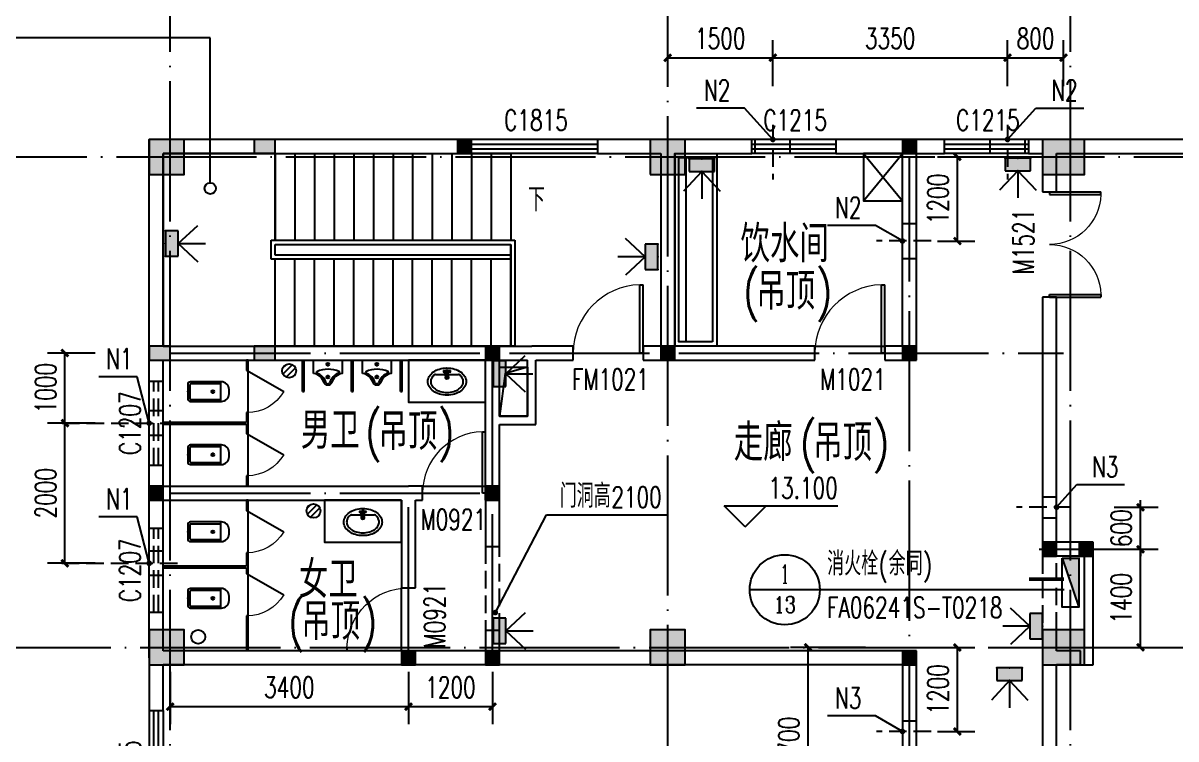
# Model space of a CAD drawing. Extents: x -93062 to 326984, y -142534 to 91021.
# Drawn here: x 145689 to 162143, y 73065 to 83283 of the extents above; entities that cross this region are included whole.
import ezdxf
from ezdxf.enums import TextEntityAlignment as Align

# ---------------------------------------------------------------- set-up
doc = ezdxf.new("R2010")
doc.units = 0
doc.header["$LTSCALE"] = 1000
doc.header["$MEASUREMENT"] = 0
doc.linetypes.add('DASH', pattern=[0.35, 0.25, -0.1])
doc.linetypes.add('DOTE', pattern=[2.42, 2, -0.2, 0.02, -0.2])
doc.layers.get('0').update_dxf_attribs({"color": 8})
doc.layers.get('Defpoints').update_dxf_attribs({"color": 8})
for name, color, linetype in [('-人员定位', 6, 'Continuous'), ('CENTRE LINE', 8, 'DOTE'), ('COLUMN', 8, 'Continuous'), ('DIM_ELEV', 8, 'Continuous'), ('DIM_IDEN', 8, 'Continuous'), ('DIM_LEAD', 8, 'Continuous'), ('DIM_SYMB', 8, 'Continuous'), ('DOTE', 8, 'DOTE'), ('EQUIPMENT', 8, 'Continuous'), ('GROUND', 8, 'Continuous'), ('HOLE', 8, 'Continuous'), ('LATRINE', 8, 'Continuous'), ('LVTRY', 8, 'Continuous'), ('PUB_DIM', 8, 'Continuous'), ('PUB_HATCH', 8, 'Continuous'), ('PUB_TEXT', 8, 'Continuous'), ('STAIR', 8, 'Continuous'), ('TEXT', 8, 'Continuous'), ('WALL', 8, 'Continuous'), ('WINDOW', 8, 'Continuous'), ('WINDOW_TEXT', 8, 'Continuous')]:
    doc.layers.add(name, color=color, linetype=linetype)
doc.styles.add('_TCH_DIM', font='SIMPLEX', dxfattribs={"bigfont": 'GBCBIG'})
doc.styles.add('_TCH_DIM_T3', font='SIMPLEX', dxfattribs={"width": 0.705882, "bigfont": 'GBCBIG'})
doc.styles.add('_TCH_LABEL', font='COMPLEX', dxfattribs={"bigfont": 'GBCBIG'})
doc.styles.add('_TCH_WINDOW', font='SIMPLEX', dxfattribs={"bigfont": 'GBCBIG'})
doc.styles.add('HZTXT', font='geditxt.shx', dxfattribs={"width": 0.8, "bigfont": 'hztxt1.shx'})
doc.dimstyles.new('_TCH_ARCH&&100', dxfattribs={"dimtxt": 297.5, "dimasz": 100, "dimexe": 250, "dimexo": 300, "dimgap": 126.25, "dimtad": 1, "dimdec": 0, "dimzin": 0, "dimdsep": 46, "dimtxsty": '_TCH_DIM_T3', "dimblk": 'ARCHTICK', "dimcen": 0.09, "dimazin": 2, "dimtfac": 1, "dimtdec": 0, "dimtix": 1, "dimtmove": 2, "dimatfit": 3, "dimfxl": 1, "dimtolj": 1, "dimtzin": 0, "dimarcsym": 0})

# ---------------------------------------------------------------- blocks, each defined once
blk = doc.blocks.new('_FZH')
blk.add_lwpolyline([(-0.5, -0.5), (0.5, -0.5), (0.5, 0.5), (-0.5, 0.5)], close=True)
at = {"layer": 'PUB_HATCH'}
blk.add_solid([(-0.5, -0.5), (0.5, -0.5), (-0.5, 0.5), (0.5, 0.5)], dxfattribs=at)
blk = doc.blocks.new('A$C45262176')
at = {"layer": 'COLUMN', "xscale": 300.000000000502, "yscale": 200.0000000000146, "zscale": 200.0000000000146, "rotation": 359.9999999999972}
for p in [(1350, 150), (-150, -2800), (1350, -2800)]:
    blk.add_blockref('_FZH', p, dxfattribs=at)
blk = doc.blocks.new('saf')
at = {"layer": 'COLUMN'}
for p, xscale, yscale, zscale, rotation in [((-50, 0), 500.0000000003274, 500.0000000003274, 500.0000000003274, 4.335569297368536e-11), ((7100, 0), 500.0000000003274, 500.0000000003274, 500.0000000003274, 4.335569297368536e-11), ((12750, 0), 600.0000000000728, 500, 500, 2.570770256453869e-11), ((-50, -7000), 500.0000000003274, 500.0000000003274, 500.0000000003274, 4.335569297368536e-11), ((7100, -7000), 500.0000000003274, 500.0000000003274, 500.0000000003274, 4.335569297368536e-11), ((12750, -7000), 600.0000000000728, 500, 500, 2.570770256453869e-11)]:
    blk.add_blockref('_FZH', p, dxfattribs=dict(at, xscale=xscale, yscale=yscale, zscale=zscale, rotation=rotation))
blk = doc.blocks.new('A$C2CBA13EF')
at = {"layer": 'GROUND'}
blk.add_circle((400, 27650), 100, dxfattribs=at)
blk = doc.blocks.new('trwt')
at = {"layer": 'EQUIPMENT'}
h = blk.add_hatch(color=256, dxfattribs=at)
h.dxf.hatch_style = 1
h.paths.add_polyline_path([(240, 0), (240, 700), (0, 700)])
blk.add_line((0, 700), (240, 0), dxfattribs=at)
blk.add_lwpolyline([(0, 700), (240, 700), (240, 0), (0, 0)], close=True, dxfattribs=at)
blk = doc.blocks.new('_ArchTick')
at = {"color": 0, "linetype": 'ByBlock', "const_width": 0.4}
blk.add_lwpolyline([(-0.5, -0.5), (0.5, 0.5)], dxfattribs=at)
blk = doc.blocks.new('*D363')
at = {"layer": 'Defpoints', "color": 0, "transparency": 16777216}
for p in [(158439, 81372), (159023, 81372), (158439, 80172)]:
    blk.add_point(p, dxfattribs=at)
at = {"layer": 'HOLE', "color": 0, "lineweight": -2, "transparency": 16777216}
for p, q in [((158739, 81372), (159273, 81372)), ((159023, 80172), (159023, 81372)), ((158739, 80172), (159273, 80172))]:
    blk.add_line(p, q, dxfattribs=at)
at = {"layer": 'HOLE', "color": 0, "lineweight": -2, "transparency": 16777216, "xscale": 100, "yscale": 100, "zscale": 100}
for p, rotation in [((159023, 81372), 90), ((159023, 80172), 270)]:
    blk.add_blockref('_ArchTick', p, dxfattribs=dict(at, rotation=rotation))
at = {"layer": 'HOLE', "color": 0, "transparency": 16777216, "insert": (158748, 80772), "char_height": 297.5, "attachment_point": 5, "rotation": 90, "style": '_TCH_DIM_T3'}
blk.add_mtext('\\A1;1200', dxfattribs=at)
blk = doc.blocks.new('*D364')
at = {"layer": 'Defpoints', "color": 0, "transparency": 16777216}
for p in [(158439, 74372), (159023, 74372), (158439, 73172)]:
    blk.add_point(p, dxfattribs=at)
at = {"layer": 'HOLE', "color": 0, "lineweight": -2, "transparency": 16777216}
for p, q in [((158739, 74372), (159273, 74372)), ((159023, 73172), (159023, 74372)), ((158739, 73172), (159273, 73172))]:
    blk.add_line(p, q, dxfattribs=at)
at = {"layer": 'HOLE', "color": 0, "lineweight": -2, "transparency": 16777216, "xscale": 100, "yscale": 100, "zscale": 100}
for p, rotation in [((159023, 74372), 90), ((159023, 73172), 270)]:
    blk.add_blockref('_ArchTick', p, dxfattribs=dict(at, rotation=rotation))
at = {"layer": 'HOLE', "color": 0, "transparency": 16777216, "insert": (158748, 73772), "char_height": 297.5, "attachment_point": 5, "rotation": 90, "style": '_TCH_DIM_T3'}
blk.add_mtext('\\A1;1200', dxfattribs=at)
blk = doc.blocks.new('*D365')
at = {"layer": 'Defpoints', "color": 0, "transparency": 16777216}
for p in [(160539, 82788), (159739, 82082), (160539, 82082)]:
    blk.add_point(p, dxfattribs=at)
at = {"layer": 'HOLE', "color": 0, "lineweight": -2, "transparency": 16777216}
for p, q in [((159739, 82382), (159739, 83038)), ((160539, 82382), (160539, 83038)), ((159739, 82788), (160539, 82788))]:
    blk.add_line(p, q, dxfattribs=at)
at = {"layer": 'HOLE', "color": 0, "lineweight": -2, "transparency": 16777216, "xscale": 100, "yscale": 100, "zscale": 100, "rotation": 180}
blk.add_blockref('_ArchTick', (159739, 82788), dxfattribs=at)
at = {"layer": 'HOLE', "color": 0, "lineweight": -2, "transparency": 16777216, "xscale": 100, "yscale": 100, "zscale": 100}
blk.add_blockref('_ArchTick', (160539, 82788), dxfattribs=at)
at = {"layer": 'HOLE', "color": 0, "transparency": 16777216, "insert": (160139, 83063), "char_height": 297.5, "attachment_point": 5, "style": '_TCH_DIM_T3'}
blk.add_mtext('\\A1;800', dxfattribs=at)
blk = doc.blocks.new('*D366')
at = {"layer": 'Defpoints', "color": 0, "transparency": 16777216}
for p in [(159739, 82788), (156389, 82082), (159739, 82082)]:
    blk.add_point(p, dxfattribs=at)
at = {"layer": 'HOLE', "color": 0, "lineweight": -2, "transparency": 16777216}
for p, q in [((156389, 82382), (156389, 83038)), ((159739, 82382), (159739, 83038)), ((156389, 82788), (159739, 82788))]:
    blk.add_line(p, q, dxfattribs=at)
at = {"layer": 'HOLE', "color": 0, "lineweight": -2, "transparency": 16777216, "xscale": 100, "yscale": 100, "zscale": 100, "rotation": 180}
blk.add_blockref('_ArchTick', (156389, 82788), dxfattribs=at)
at = {"layer": 'HOLE', "color": 0, "lineweight": -2, "transparency": 16777216, "xscale": 100, "yscale": 100, "zscale": 100}
blk.add_blockref('_ArchTick', (159739, 82788), dxfattribs=at)
at = {"layer": 'HOLE', "color": 0, "transparency": 16777216, "insert": (158064, 83063), "char_height": 297.5, "attachment_point": 5, "style": '_TCH_DIM_T3'}
blk.add_mtext('\\A1;3350', dxfattribs=at)
blk = doc.blocks.new('*D367')
at = {"layer": 'Defpoints', "color": 0, "transparency": 16777216}
for p in [(156389, 82788), (154889, 82082), (156389, 82082)]:
    blk.add_point(p, dxfattribs=at)
at = {"layer": 'HOLE', "color": 0, "lineweight": -2, "transparency": 16777216}
for p, q in [((154889, 82382), (154889, 83038)), ((156389, 82382), (156389, 83038)), ((154889, 82788), (156389, 82788))]:
    blk.add_line(p, q, dxfattribs=at)
at = {"layer": 'HOLE', "color": 0, "lineweight": -2, "transparency": 16777216, "xscale": 100, "yscale": 100, "zscale": 100, "rotation": 180}
blk.add_blockref('_ArchTick', (154889, 82788), dxfattribs=at)
at = {"layer": 'HOLE', "color": 0, "lineweight": -2, "transparency": 16777216, "xscale": 100, "yscale": 100, "zscale": 100}
blk.add_blockref('_ArchTick', (156389, 82788), dxfattribs=at)
at = {"layer": 'HOLE', "color": 0, "transparency": 16777216, "insert": (155639, 83063), "char_height": 297.5, "attachment_point": 5, "style": '_TCH_DIM_T3'}
blk.add_mtext('\\A1;1500', dxfattribs=at)
blk = doc.blocks.new('*D368')
at = {"layer": 'Defpoints', "color": 0, "transparency": 16777216}
for p in [(146286, 78572), (147019, 78572), (147019, 77572)]:
    blk.add_point(p, dxfattribs=at)
at = {"layer": 'HOLE', "color": 0, "lineweight": -2, "transparency": 16777216}
for p, q in [((146719, 78572), (146036, 78572)), ((146286, 77572), (146286, 78572)), ((146719, 77572), (146036, 77572))]:
    blk.add_line(p, q, dxfattribs=at)
at = {"layer": 'HOLE', "color": 0, "lineweight": -2, "transparency": 16777216, "xscale": 100, "yscale": 100, "zscale": 100}
for p, rotation in [((146286, 78572), 90), ((146286, 77572), 270)]:
    blk.add_blockref('_ArchTick', p, dxfattribs=dict(at, rotation=rotation))
at = {"layer": 'HOLE', "color": 0, "transparency": 16777216, "insert": (146011, 78072), "char_height": 297.5, "attachment_point": 5, "rotation": 90, "style": '_TCH_DIM_T3'}
blk.add_mtext('\\A1;1000', dxfattribs=at)
blk = doc.blocks.new('*D369')
at = {"layer": 'Defpoints', "color": 0, "transparency": 16777216}
for p in [(146286, 77572), (147019, 77572), (147019, 75572)]:
    blk.add_point(p, dxfattribs=at)
at = {"layer": 'HOLE', "color": 0, "lineweight": -2, "transparency": 16777216}
for p, q in [((146719, 77572), (146036, 77572)), ((146286, 75572), (146286, 77572)), ((146719, 75572), (146036, 75572))]:
    blk.add_line(p, q, dxfattribs=at)
at = {"layer": 'HOLE', "color": 0, "lineweight": -2, "transparency": 16777216, "xscale": 100, "yscale": 100, "zscale": 100}
for p, rotation in [((146286, 77572), 90), ((146286, 75572), 270)]:
    blk.add_blockref('_ArchTick', p, dxfattribs=dict(at, rotation=rotation))
at = {"layer": 'HOLE', "color": 0, "transparency": 16777216, "insert": (146011, 76572), "char_height": 297.5, "attachment_point": 5, "rotation": 90, "style": '_TCH_DIM_T3'}
blk.add_mtext('\\A1;2000', dxfattribs=at)
blk = doc.blocks.new('*D920')
at = {"layer": 'Defpoints', "color": 0, "transparency": 16777216}
for p in [(160959, 76372), (161637, 76372), (160959, 75772)]:
    blk.add_point(p, dxfattribs=at)
at = {"layer": 'HOLE', "color": 0, "lineweight": -2, "transparency": 16777216}
for p, q in [((161259, 76372), (161887, 76372)), ((161637, 76372), (161637, 76472)), ((161637, 75772), (161637, 76372)), ((161259, 75772), (161887, 75772)), ((161637, 75772), (161637, 75672))]:
    blk.add_line(p, q, dxfattribs=at)
at = {"layer": 'HOLE', "color": 0, "lineweight": -2, "transparency": 16777216, "xscale": 100, "yscale": 100, "zscale": 100}
for p, rotation in [((161637, 76372), 270), ((161637, 75772), 90)]:
    blk.add_blockref('_ArchTick', p, dxfattribs=dict(at, rotation=rotation))
at = {"layer": 'HOLE', "color": 0, "transparency": 16777216, "insert": (161362, 76072), "char_height": 297.5, "attachment_point": 5, "rotation": 90, "style": '_TCH_DIM_T3'}
blk.add_mtext('\\A1;600', dxfattribs=at)
blk = doc.blocks.new('*D921')
at = {"layer": 'Defpoints', "color": 0, "transparency": 16777216}
for p in [(161009, 75772), (161637, 75772), (161009, 74372)]:
    blk.add_point(p, dxfattribs=at)
at = {"layer": 'PUB_DIM', "color": 0, "lineweight": -2, "transparency": 16777216}
for p, q in [((161309, 75772), (161887, 75772)), ((161637, 74372), (161637, 75772)), ((161309, 74372), (161887, 74372))]:
    blk.add_line(p, q, dxfattribs=at)
at = {"layer": 'PUB_DIM', "color": 0, "lineweight": -2, "transparency": 16777216, "xscale": 100, "yscale": 100, "zscale": 100}
for p, rotation in [((161637, 75772), 90), ((161637, 74372), 270)]:
    blk.add_blockref('_ArchTick', p, dxfattribs=dict(at, rotation=rotation))
at = {"layer": 'PUB_DIM', "color": 0, "transparency": 16777216, "insert": (161362, 75072), "char_height": 297.5, "attachment_point": 5, "rotation": 90, "style": '_TCH_DIM_T3'}
blk.add_mtext('\\A1;1400', dxfattribs=at)
blk = doc.blocks.new('*D929')
at = {"layer": 'Defpoints', "color": 0, "transparency": 16777216}
for p in [(147789, 74322), (151189, 74322), (151189, 73526)]:
    blk.add_point(p, dxfattribs=at)
at = {"layer": 'PUB_DIM', "color": 0, "lineweight": -2, "transparency": 16777216}
for p, q in [((147789, 74022), (147789, 73276)), ((151189, 74022), (151189, 73276)), ((147789, 73526), (151189, 73526))]:
    blk.add_line(p, q, dxfattribs=at)
at = {"layer": 'PUB_DIM', "color": 0, "lineweight": -2, "transparency": 16777216, "xscale": 100, "yscale": 100, "zscale": 100, "rotation": 180}
blk.add_blockref('_ArchTick', (147789, 73526), dxfattribs=at)
at = {"layer": 'PUB_DIM', "color": 0, "lineweight": -2, "transparency": 16777216, "xscale": 100, "yscale": 100, "zscale": 100}
blk.add_blockref('_ArchTick', (151189, 73526), dxfattribs=at)
at = {"layer": 'PUB_DIM', "color": 0, "transparency": 16777216, "insert": (149489, 73801), "char_height": 297.5, "attachment_point": 5, "style": '_TCH_DIM_T3'}
blk.add_mtext('\\A1;3400', dxfattribs=at)
blk = doc.blocks.new('*D930')
at = {"layer": 'Defpoints', "color": 0, "transparency": 16777216}
for p in [(151189, 74322), (152389, 74322), (152389, 73526)]:
    blk.add_point(p, dxfattribs=at)
at = {"layer": 'PUB_DIM', "color": 0, "lineweight": -2, "transparency": 16777216}
for p, q in [((151189, 74022), (151189, 73276)), ((152389, 74022), (152389, 73276)), ((151189, 73526), (152389, 73526))]:
    blk.add_line(p, q, dxfattribs=at)
at = {"layer": 'PUB_DIM', "color": 0, "lineweight": -2, "transparency": 16777216, "xscale": 100, "yscale": 100, "zscale": 100, "rotation": 180}
blk.add_blockref('_ArchTick', (151189, 73526), dxfattribs=at)
at = {"layer": 'PUB_DIM', "color": 0, "lineweight": -2, "transparency": 16777216, "xscale": 100, "yscale": 100, "zscale": 100}
blk.add_blockref('_ArchTick', (152389, 73526), dxfattribs=at)
at = {"layer": 'PUB_DIM', "color": 0, "transparency": 16777216, "insert": (151789, 73801), "char_height": 297.5, "attachment_point": 5, "style": '_TCH_DIM_T3'}
blk.add_mtext('\\A1;1200', dxfattribs=at)
blk = doc.blocks.new('*D1095')
at = {"layer": 'Defpoints', "color": 0, "transparency": 16777216}
for p in [(156894, 74372), (158011, 74372), (158011, 71672)]:
    blk.add_point(p, dxfattribs=at)
at = {"layer": 'PUB_DIM', "color": 0, "lineweight": -2, "transparency": 16777216}
for p, q in [((157711, 74372), (156644, 74372)), ((156894, 71672), (156894, 74372)), ((157711, 71672), (156644, 71672))]:
    blk.add_line(p, q, dxfattribs=at)
at = {"layer": 'PUB_DIM', "color": 0, "lineweight": -2, "transparency": 16777216, "xscale": 100, "yscale": 100, "zscale": 100}
for p, rotation in [((156894, 74372), 90), ((156894, 71672), 270)]:
    blk.add_blockref('_ArchTick', p, dxfattribs=dict(at, rotation=rotation))
at = {"layer": 'PUB_DIM', "color": 0, "transparency": 16777216, "insert": (156618, 73022), "char_height": 297.5, "attachment_point": 5, "rotation": 90, "style": '_TCH_DIM_T3'}
blk.add_mtext('\\A1;2700', dxfattribs=at)
blk = doc.blocks.new('$TCHSYS$WIN2D')
for p, q in [((-0.5, 0.5), (0.5, 0.5)), ((0.5, 0.1667), (-0.5, 0.1667)), ((0.5, -0.1667), (-0.5, -0.1667)), ((-0.5, -0.5), (0.5, -0.5))]:
    blk.add_line(p, q)
blk = doc.blocks.new('$DorLib2D$00000001')
for p, q in [((0.45, 0.975), (0.5, 0.975)), ((0.45, 0), (0.45, 0.975)), ((0.5, 0), (0.5, 0.975)), ((0.5, 0), (0.45, 0))]:
    blk.add_line(p, q)
at = {"lineweight": 13}
blk.add_arc((0.475, 0), 0.975, 91.4693, 180, dxfattribs=at)
blk = doc.blocks.new('$DorLib2D$00000002')
for p, q in [((-0.5, 0), (-0.5, 0.4875)), ((-0.475, 0.4875), (-0.5, 0.4875)), ((-0.475, 0), (-0.475, 0.4875)), ((0.475, 0), (0.475, 0.4875)), ((0.475, 0.4875), (0.5, 0.4875)), ((0.5, 0), (0.5, 0.4875)), ((-0.5, 0), (-0.475, 0)), ((0.5, 0), (0.475, 0))]:
    blk.add_line(p, q)
at = {"lineweight": 13}
for centre, start, end in [((-0.4875, 0), 0, 88.53072), ((0.4875, 0), 91.46928, 180)]:
    blk.add_arc(centre, 0.4875, start, end, dxfattribs=at)
blk = doc.blocks.new('$lvtry$00000222')
at = {"color": 0, "elevation": 0}
blk.add_lwpolyline([(-205, -191), (-205, 0), (205, 0), (205, -191, 0.268068), (51, -323, -0.317765), (0, -360, -0.317765), (-51, -323, 0.268068)], format="xyb", close=True, dxfattribs=at)
at = {"color": 0}
for centre in [(0, -60, 0), (0, -242, 0)]:
    blk.add_circle(centre, 20, dxfattribs=at)
for centre, radius, start, end in [((5, -526, 0), 395, 66.6675, 114.1084), ((158, -173, 0), 10, 290.4941, 66.6675), ((-152, -175, 0), 10, 114.1084, 248.1394), ((-243, -401, 0), 233, 19.2639, 68.1394), ((0, -316, 0), 24, 199.2639, 269.4998), ((0, -316, 0), 24, 270.5002, 340.7361), ((243, -401, 0), 233, 110.4941, 160.7361)]:
    blk.add_arc(centre, radius, start, end, dxfattribs=at)
for p in [(0, -60, 0), (0, -242, 0)]:
    blk.add_point(p, dxfattribs=at)
blk = doc.blocks.new('$lvtry$00000195')
at = {"color": 0}
for p, q in [((-165, -91), (-34, -91)), ((-17, -58), (-17, -48)), ((-16, -91), (-11, -91)), ((11, -91), (165, -91)), ((17, -58), (17, -48))]:
    blk.add_line(p, q, dxfattribs=at)
blk.add_lwpolyline([(273, -195, -0.132138), (254, -266, -0.106661), (193, -332, -0.083339), (108, -374, -0.072039), (0, -389, -0.072039), (-108, -374, -0.083339), (-193, -332, -0.106661), (-254, -266, -0.132138), (-273, -195, -0.132138), (-254, -124, -0.106661), (-193, -57, -0.083339), (-108, -16, -0.072039), (0, 0, -0.072039), (108, -16, -0.083339), (193, -57, -0.106661), (254, -124, -0.132138)], format="xyb", close=True, dxfattribs=at)
blk.add_circle((0, -58), 16.7, dxfattribs=at)
for centre, radius, start, end in [((-131, -195), 101, 149.8906, 180), ((-68, -231), 174, 128.9257, 149.8906), ((-165, -111), 20, 90, 128.9257), ((-40, -49), 10.1, 106.6096, 258.1648), ((-64, 218), 259, 274.7069, 282.3732), ((-75, -228), 173, 71.36, 79.1873), ((-29, -95), 6.77, 155.344, 308.3224), ((-171, 3), 166, 324.8411, 338.1337), ((-171, 3), 170, 324.8411, 331.3523), ((-29, -95), 3.37, 155.344, 308.3224), ((100, -210), 170, 132.3141, 138.8253), ((100, -210), 166, 125.5327, 138.8253), ((0, -131), 25, 112.516, 67.484), ((-12, -74), 10.6, 201.8924, 261.774), ((0, -48), 16.7, 0, 180), ((-381, -131), 372, 2.3982, 6.7627), ((0, -111), 9.9, 201.7837, 338.2163), ((64, 218), 259, 257.6268, 265.2931), ((381, -131), 372, 170.1008, 177.6018), ((75, -228), 173, 100.8127, 110.4191), ((40, -49), 10.1, 281.8352, 73.3904), ((165, -111), 20, 51.0743, 90), ((165, -111), 20, 51.0743, 90), ((68, -231), 174, 30.1094, 51.0743), ((131, -195), 101, 0, 30.1094), ((-131, -195), 101, 180, 210.1094), ((-68, -158), 174, 210.1094, 234.4623), ((-27, -100), 245, 234.4623, 253.5183), ((27, -100), 245, 286.4817, 305.5377), ((68, -158), 174, 305.5377, 329.8906), ((131, -195), 101, 329.8906, 0), ((0, -9), 340, 253.5183, 270), ((0, -9), 340, 270, 286.4817)]:
    blk.add_arc(centre, radius, start, end, dxfattribs=at)
for p in [(0, -58), (0, -131)]:
    blk.add_point(p, dxfattribs=at)
blk = doc.blocks.new('$lvtry$00000200')
at = {"color": 0}
for p, q in [((-110, -40, 0), (-110, -470, 0)), ((100, -30, 0), (-100, -30, 0)), ((110, -470, 0), (110, -40, 0))]:
    blk.add_line(p, q, dxfattribs=at)
at = {"color": 0, "elevation": 0}
blk.add_lwpolyline([(100, 0), (-100, 0, 0.414214), (-140, -40), (-140, -480, 0.414214), (-30, -590), (30, -590, 0.414214), (140, -480), (140, -40, 0.414214)], format="xyb", close=True, dxfattribs=at)
blk.add_lwpolyline([(140, -470), (-140, -470)], dxfattribs=at)
at = {"color": 0}
blk.add_circle((0, -359, 0), 20, dxfattribs=at)
for centre, start, end in [((-100, -40, 0), 90, 180), ((100, -40, 0), 0, 90)]:
    blk.add_arc(centre, 10, start, end, dxfattribs=at)
for p in [(0, 0), (0, -359, 0)]:
    blk.add_point(p, dxfattribs=at)
blk = doc.blocks.new('$TCHSYS$APDOOR2D')
blk.add_line((0.5, 0), (0, 0.866))
at = {"lineweight": 13}
blk.add_arc((0.5, 0), 1, 120, 180, dxfattribs=at)
blk = doc.blocks.new('定位基站')
at = {"layer": '-人员定位', "ltscale": 0.01}
h = blk.add_hatch(color=256, dxfattribs=at)
h.dxf.hatch_style = 1
h.paths.add_polyline_path([(406524, 477798), (406524, 477617), (406162, 477617), (406162, 477798)])
at = {"layer": '-人员定位', "color": 6}
for p, q in [((406343, 477798), (406343, 478186)), ((406343, 477798), (406082, 478077)), ((406343, 477798), (406604, 478077)), ((406343, 477995), (406343, 477995)), ((406162, 477798), (406524, 477798)), ((406162, 477617), (406162, 477798)), ((406524, 477798), (406524, 477617)), ((406524, 477617), (406162, 477617))]:
    blk.add_line(p, q, dxfattribs=at)
for p in [(406343, 477798), (406162, 477617), (406343, 477617), (406524, 477617)]:
    blk.add_point(p, dxfattribs=at)

msp = doc.modelspace()

# ---------------------------------------------------------------- hatches: boundary and pattern name
at = {"layer": 'LVTRY'}
h = msp.add_hatch(dxfattribs=at)
h.set_pattern_fill('ANSI31', color=256, scale=40)
h.set_pattern_definition([(45, (181223.653, 1e-11), (-44.90128, 44.90128), [])])
edge = h.paths.add_edge_path()
edge.add_arc((149485.7, 78319), 100, 0, 360)
h = msp.add_hatch(dxfattribs=at)
h.set_pattern_fill('ANSI31', color=256, scale=40)
h.set_pattern_definition([(45, (181572.653, -1999.5), (-44.90128, 44.90128), [])])
edge = h.paths.add_edge_path()
edge.add_arc((149834.7, 76319.5), 100, 0, 360)
at = {"layer": 'PUB_HATCH'}
for points in [[(152089.6, 81622.1), (151889.6, 81622.1), (151889.6, 81422.1), (152089.6, 81422.1)], [(158239.4, 81622.1), (158239.4, 81422.1), (158439.4, 81422.1), (158439.4, 81622.1)], [(152489.4, 78672.1), (152289.4, 78672.1), (152289.4, 78472.1), (152489.4, 78472.1)], [(154789.4, 78672.1), (154789.4, 78472.1), (154989.4, 78472.1), (154989.4, 78672.1)], [(158239.4, 78672.1), (158239.4, 78472.1), (158439.4, 78472.1), (158439.4, 78672.1)], [(147689.4, 76672.1), (147489.4, 76672.1), (147489.4, 76472.1), (147689.4, 76472.1)], [(152289.4, 76672.1), (152289.4, 76472.1), (152489.4, 76472.1), (152489.4, 76672.1)], [(160239.4, 75872.1), (160239.4, 75672.1), (160439.4, 75672.1), (160439.4, 75872.1)], [(160759.4, 75872.1), (160759.4, 75672.1), (160959.4, 75672.1), (160959.4, 75872.1)], [(151289.4, 74122.1), (151289.4, 74322.1), (151089.4, 74322.1), (151089.4, 74122.1)], [(152489.4, 74122.1), (152489.4, 74322.1), (152289.4, 74322.1), (152289.4, 74122.1)], [(158239.4, 74122.1), (158439.4, 74122.1), (158439.4, 74322.1), (158239.4, 74322.1)]]:
    msp.add_hatch(color=256, dxfattribs=at).paths.add_polyline_path(points)

# ---------------------------------------------------------------- linework, layer by layer
at = {"layer": 'CENTRE LINE'}
for p, q in [((147789.4, 78572.1), (160539.4, 78572.1)), ((147789.4, 76572.1), (152389.4, 76572.1)), ((160189.4, 75772.1), (161406.5, 75772.1))]:
    msp.add_line(p, q, dxfattribs=at)
for points in [[(158339.4, 40872.1), (158339.4, 81372.1)], [(152389.4, 74272.1), (152389.4, 78572.1)], [(151189.4, 74372.1), (151189.4, 76572.1)]]:
    msp.add_lwpolyline(points, dxfattribs=at)
at = {"layer": 'COLUMN'}
for p, q in [((152089.6, 81622.1), (151889.6, 81622.1)), ((151889.6, 81622.1), (151889.6, 81422.1)), ((152089.6, 81422.1), (152089.6, 81622.1)), ((158239.4, 81622.1), (158239.4, 81422.1)), ((158439.4, 81622.1), (158239.4, 81622.1)), ((158439.4, 81422.1), (158439.4, 81622.1)), ((151889.6, 81422.1), (152089.6, 81422.1)), ((158239.4, 81422.1), (158439.4, 81422.1)), ((152489.4, 78672.1), (152289.4, 78672.1)), ((152289.4, 78672.1), (152289.4, 78472.1)), ((152489.4, 78472.1), (152489.4, 78672.1)), ((154789.4, 78672.1), (154789.4, 78472.1)), ((154989.4, 78672.1), (154789.4, 78672.1)), ((154989.4, 78472.1), (154989.4, 78672.1)), ((158239.4, 78672.1), (158239.4, 78472.1)), ((158439.4, 78672.1), (158239.4, 78672.1)), ((158439.4, 78472.1), (158439.4, 78672.1)), ((152289.4, 78472.1), (152489.4, 78472.1)), ((154789.4, 78472.1), (154989.4, 78472.1)), ((158239.4, 78472.1), (158439.4, 78472.1)), ((147689.4, 76672.1), (147489.4, 76672.1)), ((147489.4, 76672.1), (147489.4, 76472.1)), ((147689.4, 76472.1), (147689.4, 76672.1)), ((152289.4, 76672.1), (152289.4, 76472.1)), ((152489.4, 76672.1), (152289.4, 76672.1)), ((152489.4, 76472.1), (152489.4, 76672.1)), ((147489.4, 76472.1), (147689.4, 76472.1)), ((152289.4, 76472.1), (152489.4, 76472.1)), ((160239.4, 75872.1), (160239.4, 75672.1)), ((160439.4, 75872.1), (160239.4, 75872.1)), ((160439.4, 75672.1), (160439.4, 75872.1)), ((160759.4, 75872.1), (160759.4, 75672.1)), ((160959.4, 75872.1), (160759.4, 75872.1)), ((160959.4, 75672.1), (160959.4, 75872.1)), ((160239.4, 75672.1), (160439.4, 75672.1)), ((160759.4, 75672.1), (160959.4, 75672.1)), ((151289.4, 74322.1), (151089.4, 74322.1)), ((151089.4, 74322.1), (151089.4, 74122.1)), ((151289.4, 74122.1), (151289.4, 74322.1)), ((152489.4, 74322.1), (152289.4, 74322.1)), ((152289.4, 74322.1), (152289.4, 74122.1)), ((152489.4, 74122.1), (152489.4, 74322.1)), ((158439.4, 74322.1), (158239.4, 74322.1)), ((158239.4, 74322.1), (158239.4, 74122.1)), ((158439.4, 74122.1), (158439.4, 74322.1)), ((151089.4, 74122.1), (151289.4, 74122.1)), ((152289.4, 74122.1), (152489.4, 74122.1)), ((158239.4, 74122.1), (158439.4, 74122.1))]:
    msp.add_line(p, q, dxfattribs=at)
at = {"layer": 'DIM_ELEV'}
for p, q in [((155994.4, 76091.9), (155694.4, 76391.9)), ((155694.4, 76391.9), (157316.8, 76391.9)), ((155994.4, 76091.9), (156294.4, 76391.9))]:
    msp.add_line(p, q, dxfattribs=at)
at = {"layer": 'DIM_IDEN'}
for p, q in [((148361.2, 83071), (142982.2, 83071)), ((148361.2, 81002.5), (148361.2, 83071)), ((157059.7, 75194.7), (156059.7, 75194.7)), ((160069.4, 75194.7), (157059.7, 75194.7)), ((160545.3, 75194.7), (160069.4, 75194.7))]:
    msp.add_line(p, q, dxfattribs=at)
at = {"layer": 'DIM_IDEN', "const_width": 50}
msp.add_lwpolyline([(160545.3, 75344.7), (160045.3, 75344.7)], dxfattribs=at)
at = {"layer": 'DIM_IDEN'}
for centre, radius in [((148361.2, 80922), 80.5), ((156559.7, 75194.7), 500)]:
    msp.add_circle(centre, radius, dxfattribs=at)
at = {"layer": 'DIM_LEAD'}
for p, q in [((152429.4, 74869.1), (153157.6, 76261.9)), ((153157.6, 76261.9), (154889.4, 76261.9))]:
    msp.add_line(p, q, dxfattribs=at)
at = {"layer": 'DIM_LEAD', "const_width": 40}
msp.add_lwpolyline([(152420.1, 74851.4, 1), (152438.6, 74886.8, 1)], format="xyb", close=True, dxfattribs=at)
at = {"layer": 'DIM_SYMB'}
msp.add_lwpolyline([(152789.4, 80772.1, 0, 0, 0), (148489.4, 80772.1, 0, 0, 0), (148489.4, 79322.1, 0, 0, 0), (152209.4, 79322.1, 80, 0, 0), (152509.4, 79322.1, 0, 0, 0)], format="xyseb", dxfattribs=at)
at = {"layer": 'DOTE'}
for p, q in [((144600.9, 81372.1), (173506.9, 81372.1)), ((144942.6, 74372.1), (173506.9, 74372.1))]:
    msp.add_line(p, q, dxfattribs=at)
for points in [[(147789.4, 22372.1), (147789.4, 86156)], [(154889.4, 21872.1), (154889.4, 86156)], [(160639.4, 22372.1), (160639.4, 86156)]]:
    msp.add_lwpolyline(points, dxfattribs=at)
at = {"layer": 'HOLE'}
for p, q in [((155984, 82068), (155301, 82068)), ((156389.4, 81622.1), (155984, 82068)), ((159739.4, 81622.1), (160144.8, 82068)), ((160144.8, 82068), (160827.8, 82068)), ((156139.4, 81422.1), (156139.4, 81622.1)), ((156639.4, 81422.1), (156639.4, 81622.1)), ((159489.4, 81422.1), (159489.4, 81622.1)), ((159989.4, 81422.1), (159989.4, 81622.1)), ((157854.5, 80395), (157171.5, 80395)), ((158239.4, 80172.1), (157854.5, 80395)), ((158239.4, 80422.1), (158439.4, 80422.1)), ((158239.4, 79922.1), (158439.4, 79922.1)), ((147317.2, 78235.5), (146769.7, 78235.5)), ((147489.4, 77572.1), (147317.2, 78235.5)), ((147689.4, 77747.1), (147489.4, 77747.1)), ((147689.4, 77397.1), (147489.4, 77397.1)), ((160439.4, 76372.1), (160726.5, 76695)), ((160726.5, 76695), (161409.5, 76695)), ((160239.4, 76522.1), (160439.4, 76522.1)), ((147317.2, 76235.5), (146769.7, 76235.5)), ((147489.4, 75572.1), (147317.2, 76235.5)), ((160239.4, 76222.1), (160439.4, 76222.1)), ((147689.4, 75747.1), (147489.4, 75747.1)), ((147689.4, 75397.1), (147489.4, 75397.1)), ((157854.5, 73395), (157171.5, 73395)), ((158239.4, 73172.1), (157854.5, 73395)), ((158239.4, 73322.1), (158439.4, 73322.1))]:
    msp.add_line(p, q, dxfattribs=at)
at = {"layer": 'HOLE', "linetype": 'DASH'}
for p, q in [((156389.4, 81832), (156389.4, 81051)), ((159739.4, 81832), (159739.4, 81051)), ((158649.3, 80172.1), (157868.3, 80172.1)), ((146245.7, 77572.1), (148091.2, 77572.1)), ((160649.3, 76372.1), (159868.3, 76372.1)), ((146241.7, 75572.1), (147957.2, 75572.1)), ((158649.3, 73172.1), (157868.3, 73172.1))]:
    msp.add_line(p, q, dxfattribs=at)
at = {"layer": 'HOLE', "const_width": 40}
for points in [[(156402.8, 81607.3, 1), (156375.9, 81636.9, 1)], [(159725.9, 81607.3, 1), (159752.8, 81636.9, 1)], [(158256.7, 80162, 1), (158222.1, 80182.1, 1)], [(147494.4, 77552.7, 1), (147484.4, 77591.4, 1)], [(160426.1, 76357.1, 1), (160452.7, 76387, 1)], [(147494.4, 75552.7, 1), (147484.4, 75591.4, 1)], [(158256.7, 73162, 1), (158222.1, 73182.1, 1)]]:
    msp.add_lwpolyline(points, format="xyb", close=True, dxfattribs=at)
at = {"layer": 'HOLE'}
msp.add_lwpolyline([(152489.4, 78372.1), (152889.4, 78372.1), (152889.4, 77672.1), (152489.4, 77672.1)], close=True, dxfattribs=at)
msp.add_lwpolyline([(152889.4, 78372.1), (152568, 78280), (152489.4, 77672.1)], dxfattribs=at)
at = {"layer": 'LATRINE'}
for p, q in [((148876.9, 78472.1), (148876.9, 78322.1)), ((148901.9, 78472.1), (148876.9, 78472.1)), ((148876.9, 78322.1), (148901.9, 78322.1)), ((148901.9, 78322.1), (148901.9, 78472.1)), ((148901.9, 77722.1, 400), (148901.9, 78322.1, 400)), ((149676.9, 78022.1), (149676.9, 78472.1)), ((149676.9, 78472.1), (149701.9, 78472.1)), ((149701.9, 78022.1), (149701.9, 78472.1)), ((150376.9, 78022.1), (150376.9, 78472.1)), ((150376.9, 78472.1), (150401.9, 78472.1)), ((150401.9, 78022.1), (150401.9, 78472.1)), ((151076.9, 78022.1), (151076.9, 78472.1)), ((151076.9, 78472.1), (151101.9, 78472.1)), ((151101.9, 78022.1), (151101.9, 78472.1)), ((149676.9, 78022.1), (149701.9, 78022.1)), ((150376.9, 78022.1), (150401.9, 78022.1)), ((151076.9, 78022.1), (151101.9, 78022.1)), ((148901.9, 77722.1), (148876.9, 77722.1)), ((148876.9, 77722.1), (148876.9, 77584.6)), ((148901.9, 77572.1), (148901.9, 77722.1)), ((147689.4, 77584.6), (148876.9, 77584.6)), ((147689.4, 77584.6), (147689.4, 77559.6)), ((147689.4, 77559.6), (148876.9, 77559.6)), ((148876.9, 77559.6), (148876.9, 77422.1)), ((148901.9, 77422.1), (148901.9, 77572.1)), ((148876.9, 77422.1), (148901.9, 77422.1)), ((148901.9, 76822.1, 400), (148901.9, 77422.1, 400)), ((148901.9, 76822.1), (148876.9, 76822.1)), ((148876.9, 76822.1), (148876.9, 76672.1)), ((148901.9, 76672.1), (148901.9, 76822.1)), ((148876.9, 76672.1), (148901.9, 76672.1)), ((148876.9, 76472.1), (148876.9, 76322.1)), ((148901.9, 76472.1), (148876.9, 76472.1)), ((148901.9, 76322.1), (148901.9, 76472.1)), ((148876.9, 76322.1), (148901.9, 76322.1)), ((148901.9, 75722.1, 400), (148901.9, 76322.1, 400)), ((148901.9, 75722.1), (148876.9, 75722.1)), ((148876.9, 75722.1), (148876.9, 75534.6)), ((148901.9, 75522.1), (148901.9, 75722.1)), ((147689.4, 75534.6), (148876.9, 75534.6)), ((147689.4, 75534.6), (147689.4, 75509.6)), ((147689.4, 75509.6), (148876.9, 75509.6)), ((148876.9, 75509.6), (148876.9, 75422.1)), ((148876.9, 75422.1), (148901.9, 75422.1)), ((148901.9, 75422.1), (148901.9, 75522.1)), ((148901.9, 74822.1, 400), (148901.9, 75422.1, 400)), ((148901.9, 74822.1), (148876.9, 74822.1)), ((148876.9, 74822.1), (148876.9, 74322.1)), ((148901.9, 74322.1), (148901.9, 74822.1))]:
    msp.add_line(p, q, dxfattribs=at)
at = {"layer": 'LVTRY'}
for p, q in [((157685, 80744), (158239.4, 81422.1)), ((157685, 81422.1), (158239.4, 80744))]:
    msp.add_line(p, q, dxfattribs=at)
for points in [[(155589.4, 78672.1), (154989.4, 78672.1), (154989.4, 81422.1), (155589.4, 81422.1)], [(155529.4, 78732.1), (155049.4, 78732.1), (155049.4, 81362.1), (155529.4, 81362.1)], [(158239.4, 81422.1), (157685, 81422.1), (157685, 80744), (158239.4, 80744)], [(152289.4, 78472.1), (151189.4, 78472.1), (151189.4, 77872.1), (152289.4, 77872.1)], [(151089.4, 76472.1), (149989.4, 76472.1), (149989.4, 75872.1), (151089.4, 75872.1)]]:
    msp.add_lwpolyline(points, close=True, dxfattribs=at)
msp.add_lwpolyline([(155149.4, 81362.1), (155149.4, 78732.1)], dxfattribs=at)
for centre in [(149485.7, 78319), (149834.7, 76319.5)]:
    msp.add_circle(centre, 100, dxfattribs=at)
at = {"layer": 'STAIR'}
for p, q in [((149289.4, 81422.1), (147689.4, 81422.1)), ((147689.4, 81422.1), (147689.4, 78672.1)), ((149289.4, 81422.1), (151889.6, 81422.1)), ((149289.4, 81422.1), (149289.4, 80182.1)), ((149289.4, 80182.1), (149289.4, 81422.1)), ((149569.4, 81422.1), (149569.4, 80182.1)), ((149849.4, 81422.1), (149849.4, 80182.1)), ((150129.4, 81422.1), (150129.4, 80182.1)), ((150409.4, 81422.1), (150409.4, 80182.1)), ((150689.4, 81422.1), (150689.4, 80182.1)), ((150969.4, 81422.1), (150969.4, 80182.1)), ((151249.4, 81422.1), (151249.4, 80182.1)), ((151529.4, 81422.1), (151529.4, 80182.1)), ((151809.4, 81422.1), (151809.4, 80182.1)), ((152089.4, 81422.1), (152089.4, 80182.1)), ((152089.6, 81422.1), (152649.4, 81422.1)), ((152369.4, 81422.1), (152369.4, 80182.1)), ((152649.4, 81422.1), (152649.4, 80182.1)), ((149229.4, 79912.1), (149229.4, 80182.1)), ((149229.4, 80182.1), (152709.4, 80182.1)), ((152709.4, 80182.1), (152709.4, 78672.1)), ((149289.4, 80122.1), (152649.4, 80122.1)), ((149289.4, 79972.1), (149289.4, 80122.1)), ((149289.4, 80122.1), (152649.4, 80122.1)), ((149289.4, 79972.1), (149289.4, 80122.1)), ((152649.4, 79972.1), (149289.4, 79972.1)), ((152649.4, 79972.1), (149289.4, 79972.1)), ((152649.4, 80122.1), (152649.4, 78672.1)), ((152649.4, 79972.1), (152649.4, 80122.1)), ((152649.4, 79912.1), (152649.4, 79972.1)), ((152649.4, 79912.1), (152649.4, 79972.1)), ((152649.4, 79912.1), (149229.4, 79912.1)), ((149289.4, 78672.1), (149289.4, 79912.1)), ((149289.4, 78672.1), (149289.4, 79912.1)), ((149569.4, 78672.1), (149569.4, 79912.1)), ((149849.4, 78672.1), (149849.4, 79912.1)), ((150129.4, 78672.1), (150129.4, 79912.1)), ((150409.4, 78672.1), (150409.4, 79912.1)), ((150689.4, 78672.1), (150689.4, 79912.1)), ((150969.4, 78672.1), (150969.4, 79912.1)), ((151249.4, 78672.1), (151249.4, 79912.1)), ((151529.4, 78672.1), (151529.4, 79912.1)), ((151809.4, 78672.1), (151809.4, 79912.1)), ((152089.4, 78672.1), (152089.4, 79912.1)), ((152369.4, 78672.1), (152369.4, 79912.1)), ((152649.4, 78672.1), (152649.4, 79912.1)), ((147689.4, 78672.1), (149289.4, 78672.1)), ((152289.4, 78672.1), (149289.4, 78672.1)), ((152649.4, 78672.1), (152489.4, 78672.1)), ((152709.4, 78672.1), (152649.4, 78672.1))]:
    msp.add_line(p, q, dxfattribs=at)
at = {"layer": 'WALL'}
for p, q in [((152089.6, 81622.1), (147489.4, 81622.1)), ((147489.4, 78572.1), (147489.4, 81622.1)), ((152089.6, 81422.1), (152089.6, 81622.1)), ((154889.4, 81622.1), (153889.6, 81622.1)), ((153889.6, 81622.1), (153889.6, 81422.1)), ((156089.3, 81622.1), (154889.4, 81622.1)), ((156089.3, 81422.1), (156089.3, 81622.1)), ((158339.4, 81622.1), (157289.3, 81622.1)), ((157289.3, 81622.1), (157289.3, 81422.1)), ((158839.4, 81622.1), (158339.4, 81622.1)), ((158839.4, 81422.1), (158839.4, 81622.1)), ((160339.4, 81622.1), (160039.4, 81622.1)), ((160039.4, 81622.1), (160039.4, 81422.1)), ((163389.8, 81622.1), (160339.4, 81622.1)), ((147689.4, 81422.1), (152089.6, 81422.1)), ((147689.4, 78672.1), (147689.4, 81422.1)), ((153889.6, 81422.1), (154789.4, 81422.1)), ((154789.4, 81422.1), (154789.4, 78672.1)), ((154989.4, 81422.1), (156089.3, 81422.1)), ((154989.4, 81422.1), (154989.4, 78672.1)), ((157289.3, 81422.1), (158239.4, 81422.1)), ((158239.4, 78672.1), (158239.4, 81422.1)), ((158439.4, 78472.1), (158439.4, 81422.1)), ((158439.4, 81422.1), (158839.4, 81422.1)), ((160039.4, 81422.1), (160239.4, 81422.1)), ((160239.4, 81422.1), (160239.4, 80872.1)), ((160439.4, 81422.1), (163389.8, 81422.1)), ((160439.4, 80872.1), (160439.4, 81422.1)), ((160239.4, 80872.1), (160439.4, 80872.1)), ((160439.4, 79372.1), (160239.4, 79372.1)), ((160239.4, 79372.1), (160239.4, 75772.1)), ((160439.4, 75872.1), (160439.4, 79372.1)), ((147689.4, 78672.1), (152389.4, 78672.1)), ((152389.4, 78672.1), (152949.4, 78672.1)), ((153539.4, 78672.1), (152949.4, 78672.1)), ((153539.4, 78472.1), (153539.4, 78672.1)), ((154789.4, 78672.1), (154539.4, 78672.1)), ((154539.4, 78672.1), (154539.4, 78472.1)), ((156989.4, 78672.1), (154989.4, 78672.1)), ((156989.4, 78472.1), (156989.4, 78672.1)), ((158239.4, 78672.1), (157989.4, 78672.1)), ((157989.4, 78672.1), (157989.4, 78472.1)), ((147489.4, 76572.1), (147489.4, 78572.1)), ((147689.4, 78472.1), (152289.4, 78472.1)), ((147689.4, 76672.1), (147689.4, 78472.1)), ((152289.4, 77612.1), (152289.4, 78472.1)), ((152489.4, 78472.1), (152889.4, 78472.1)), ((152489.4, 77672.1), (152489.4, 78472.1)), ((152889.4, 77672.1), (152889.4, 78472.1)), ((153009.4, 78472.1), (153539.4, 78472.1)), ((153009.4, 77552.1), (153009.4, 78472.1)), ((154539.4, 78472.1), (154889.4, 78472.1)), ((154889.4, 78472.1), (156989.4, 78472.1)), ((157989.4, 78472.1), (158439.4, 78472.1)), ((152489.4, 77672.1), (152889.4, 77672.1)), ((152289.4, 76672.1), (152289.4, 77612.1)), ((152489.4, 77552.1), (153009.4, 77552.1)), ((152489.4, 76572.1), (152489.4, 77552.1)), ((147489.4, 74222.1), (147489.4, 76572.1)), ((147689.4, 76672.1), (151189.4, 76672.1)), ((151389.4, 76672.1), (151189.4, 76672.1)), ((151389.4, 76472.1), (151389.4, 76672.1)), ((152289.4, 76472.1), (152289.4, 76672.1)), ((152489.4, 75812.1), (152489.4, 76572.1)), ((147689.4, 76472.1), (151089.4, 76472.1)), ((147689.4, 74322.1), (147689.4, 76472.1)), ((151089.4, 76472.1), (151089.4, 75222.1)), ((151289.4, 75222.1), (151289.4, 76472.1)), ((151289.4, 76472.1), (151389.4, 76472.1)), ((152289.4, 76472.1), (152289.4, 75812.1)), ((160779.4, 75872.1), (160439.4, 75872.1)), ((160779.4, 75672.1), (160779.4, 75872.1)), ((152289.4, 75812.1), (152489.4, 75812.1)), ((160239.4, 75772.1), (160239.4, 75672.1)), ((160839.4, 74122.1), (160839.4, 75772.1)), ((160839.4, 75772.1), (160959.4, 75772.1)), ((160959.4, 74122.1), (160959.4, 75772.1)), ((160239.4, 75672.1), (160439.4, 75672.1)), ((160779.4, 75672.1), (160439.4, 75672.1)), ((151089.4, 75222.1), (151289.4, 75222.1)), ((152489.4, 74612.1), (152289.4, 74612.1)), ((152289.4, 74612.1), (152289.4, 74322.1)), ((152489.4, 74322.1), (152489.4, 74612.1)), ((160439.4, 74622.1), (160239.4, 74622.1)), ((160239.4, 74622.1), (160239.4, 74222.1)), ((160439.4, 74322.1), (160439.4, 74622.1)), ((147489.4, 74222.1), (147489.4, 73472.1)), ((148889.4, 74322.1), (147689.4, 74322.1)), ((151089.4, 74322.1), (148889.4, 74322.1)), ((151289.4, 74322.1), (151089.4, 74322.1)), ((152289.4, 74322.1), (151289.4, 74322.1)), ((158439.4, 74322.1), (152489.4, 74322.1)), ((158439.4, 71672.1), (158439.4, 74322.1)), ((160239.4, 74222.1), (160239.4, 71672.1)), ((160779.4, 74322.1), (160439.4, 74322.1)), ((160779.4, 74122.1), (160779.4, 74322.1)), ((148889.4, 74122.1), (147689.4, 74122.1)), ((147689.4, 73472.1), (147689.4, 74122.1)), ((151189.4, 74122.1), (148889.4, 74122.1)), ((152389.4, 74122.1), (151189.4, 74122.1)), ((158239.4, 74122.1), (152389.4, 74122.1)), ((158239.4, 74122.1), (158239.4, 71672.1)), ((160439.4, 71672.1), (160439.4, 74122.1)), ((160779.4, 74122.1), (160439.4, 74122.1)), ((160839.4, 74122.1), (160959.4, 74122.1)), ((147489.4, 73472.1), (147689.4, 73472.1))]:
    msp.add_line(p, q, dxfattribs=at)
at = {"layer": 'WINDOW'}
for p, q in [((156989.4, 78672.1), (157989.4, 78672.1)), ((151389.4, 76672.1), (152289.4, 76672.1)), ((151089.4, 74322.1), (151089.4, 75222.1))]:
    msp.add_line(p, q, dxfattribs=at)
at = {"layer": 'WINDOW', "linetype": 'DASH'}
for p, q in [((147489.4, 78172.1, 800), (147689.4, 78172.1, 800)), ((147556.1, 76972.1, 800), (147556.1, 78172.1, 800)), ((147622.7, 76972.1, 800), (147622.7, 78172.1, 800)), ((147489.4, 76972.1, 800), (147689.4, 76972.1, 800)), ((147489.4, 76072.1, 800), (147689.4, 76072.1, 800)), ((147556.1, 74872.1, 800), (147556.1, 76072.1, 800)), ((147622.7, 74872.1, 800), (147622.7, 76072.1, 800)), ((152289.4, 75812.1), (152289.4, 74612.1)), ((152489.4, 74612.1), (152489.4, 75812.1)), ((160239.4, 75672.1), (160239.4, 74622.1)), ((160439.4, 74622.1), (160439.4, 75672.1)), ((147489.4, 74872.1, 800), (147689.4, 74872.1, 800))]:
    msp.add_line(p, q, dxfattribs=at)

# ---------------------------------------------------------------- block references
at = {"layer": '-人员定位', "xscale": -1}
for p, rotation in [((-250967.9, 558960.6), 180), ((-246455.5, 558973), 180), ((-329894.3, -326208.5), 270), ((632363.9, 486290.4), 90), ((-325220.4, -328064.6), 270), ((-325217.4, -331733.6), 270), ((637856.4, 481015.5), 90), ((-246573.9, 551696.1), 180)]:
    msp.add_blockref('定位基站', p, dxfattribs=dict(at, rotation=rotation))
at = {"layer": 'COLUMN'}
for name in ['A$C45262176', 'saf']:
    msp.add_blockref(name, (147789.4, 81372.1), dxfattribs=at)
at = {"layer": 'EQUIPMENT'}
msp.add_blockref('trwt', (160519, 74944), dxfattribs=at)
at = {"layer": 'GROUND'}
msp.add_blockref('A$C2CBA13EF', (147789.4, 46872.1), dxfattribs=at)
at = {"layer": 'LATRINE', "xscale": 600, "yscale": -600, "zscale": 25, "rotation": 90}
for p in [(148889.4, 78022.1), (148889.4, 77122.1), (148889.4, 76022.1), (148889.4, 75122.1)]:
    msp.add_blockref('$TCHSYS$APDOOR2D', p, dxfattribs=at)
at = {"layer": 'LVTRY'}
for name, p in [('$lvtry$00000222', (150039.4, 78472.1)), ('$lvtry$00000222', (150739.4, 78472.1)), ('$lvtry$00000195', (151739.4, 78360)), ('$lvtry$00000195', (150539.4, 76355.5))]:
    msp.add_blockref(name, p, dxfattribs=at)
at = {"layer": 'LVTRY', "rotation": 90}
for p in [(148039, 78022.1), (148039, 77122.1), (148039, 76022.1), (148039, 75072.3)]:
    msp.add_blockref('$lvtry$00000200', p, dxfattribs=at)
at = {"layer": 'WINDOW'}
ref = msp.add_blockref('$TCHSYS$WIN2D', (152989.6, 81522.1), dxfattribs=dict(at, xscale=1800, yscale=200, zscale=1800, rotation=180))
ref.add_attrib('A', 'C1815', (152554.6, 81748.3), dxfattribs={"layer": 'WINDOW_TEXT', "height": 297.5, "style": '_TCH_WINDOW', "width": 0.705882})
ref = msp.add_blockref('$TCHSYS$WIN2D', (156689.3, 81522.1), dxfattribs=dict(at, xscale=1200, yscale=200, zscale=1200, rotation=180))
ref.add_attrib('A', 'C1215', (156254.3, 81748.3), dxfattribs={"layer": 'WINDOW_TEXT', "height": 297.5, "style": '_TCH_WINDOW', "width": 0.705882})
ref = msp.add_blockref('$TCHSYS$WIN2D', (159439.4, 81522.1), dxfattribs=dict(at, xscale=1200, yscale=200, zscale=1200, rotation=180))
ref.add_attrib('A', 'C1215', (159004.4, 81748.3), dxfattribs={"layer": 'WINDOW_TEXT', "height": 297.5, "style": '_TCH_WINDOW', "width": 0.705882})
ref = msp.add_blockref('$DorLib2D$00000002', (160339.4, 80122.1), dxfattribs=dict(at, xscale=1500, yscale=-1500, zscale=1500, rotation=90))
ref.add_attrib('A', 'M1521', (160113.1, 79697.1), dxfattribs={"layer": 'WINDOW_TEXT', "height": 297.5, "rotation": 90, "style": '_TCH_WINDOW', "width": 0.705882})
ref = msp.add_blockref('$DorLib2D$00000001', (154039.4, 78572.1), dxfattribs=dict(at, xscale=1000, yscale=1000, zscale=1000))
ref.add_attrib('A', 'FM1021', (153524.4, 78048.3), dxfattribs={"layer": 'WINDOW_TEXT', "height": 297.5, "style": '_TCH_WINDOW', "width": 0.705882})
ref = msp.add_blockref('$DorLib2D$00000001', (157489.4, 78572.1), dxfattribs=dict(at, xscale=1000, yscale=1000, zscale=1000))
ref.add_attrib('A', 'M1021', (157064.4, 78048.3), dxfattribs={"layer": 'WINDOW_TEXT', "height": 297.5, "style": '_TCH_WINDOW', "width": 0.705882})
ref = msp.add_blockref('$DorLib2D$00000001', (151839.4, 76572.1), dxfattribs=dict(at, xscale=900, yscale=900, zscale=900))
ref.add_attrib('A', 'M0921', (151361.2, 76048.3), dxfattribs={"layer": 'WINDOW_TEXT', "height": 297.5, "style": '_TCH_WINDOW', "width": 0.705882})
ref = msp.add_blockref('$DorLib2D$00000001', (151189.4, 74772.1), dxfattribs=dict(at, xscale=-900, yscale=900, zscale=-900, rotation=90.00000000000567))
ref.add_attrib('A', 'M0921', (151713.1, 74356.5), dxfattribs={"layer": 'WINDOW_TEXT', "height": 297.5, "rotation": 90, "style": '_TCH_WINDOW', "width": 0.705882})
ref = msp.add_blockref('$TCHSYS$WIN2D', (147589.4, 72572.1), dxfattribs=dict(at, xscale=-1800, yscale=-200, zscale=-1800, rotation=90))
ref.add_attrib('A', 'C1815', (147363.1, 72137.1), dxfattribs={"layer": 'WINDOW_TEXT', "height": 297.5, "rotation": 90, "style": '_TCH_WINDOW', "width": 0.705882})

# ---------------------------------------------------------------- texts
at = {"layer": 'PUB_TEXT', "style": '_TCH_DIM', "width": 0.705882}
for s, p in [('N2', (155406, 82173)), ('N2', (160362.8, 82173)), ('N2', (157276.5, 80500)), ('N1', (146874.7, 78340.5)), ('N3', (160944.5, 76800)), ('13.100', (156326.8, 76496.9)), ('N1', (146874.7, 76340.5)), ('2100', (154084.4, 76366.9)), ('(', (157901.9, 75398.9)), (')', (158533.4, 75398.9)), ('FA06241S-T0218', (157164.7, 74792.2)), ('N3', (157276.5, 73500))]:
    msp.add_text(s, height=297.5, dxfattribs=at).set_placement(p)
at = {"layer": 'PUB_TEXT', "style": '_TCH_DIM'}
for s, height, p in [('下', 337.6, (152894.4, 80597.1)), ('门洞高', 337.59, (153347.2, 76366.9)), ('消火栓', 337.59, (157164.7, 75398.9)), ('余同', 337.59, (158041.9, 75398.9))]:
    msp.add_text(s, height=height, dxfattribs=at).set_placement(p)
at = {"layer": 'PUB_TEXT', "style": '_TCH_LABEL'}
for s, height, p, p2 in [('1', 267.7, (156502.3, 75286.3), (156617, 75286.3)), ('13', 230.99, (156400.2, 74866.6), (156719.2, 74866.6))]:
    msp.add_text(s, height=height, dxfattribs=at).set_placement(p, p2, align=Align.FIT)
at = {"layer": 'TEXT', "style": 'HZTXT', "width": 0.8}
for s, p in [('饮水间', (155928.5, 79869.1)), ('(', (155958.7, 79192.8)), (')', (156994.7, 79192.8)), ('吊顶', (156154.7, 79192.8)), ('男卫', (149652.5, 77206.1)), ('(', (150565.8, 77189.6)), ('吊顶', (150761.8, 77189.6)), (')', (151601.8, 77189.6)), ('走廊', (155832, 77033.9)), ('(', (156770.5, 77031.9)), ('吊顶', (156966.5, 77031.9)), (')', (157806.5, 77031.9)), ('女卫', (149625.5, 75077.1)), ('(', (149465, 74479.5)), ('吊顶', (149661, 74479.5)), (')', (150501, 74479.5))]:
    msp.add_text(s, height=525, dxfattribs=at).set_placement(p)
at = {"layer": 'WINDOW_TEXT', "style": '_TCH_WINDOW', "width": 0.705882}
for p in [(147363.1, 77117.1), (147363.1, 75017.1)]:
    msp.add_text('C1207', height=297.5, rotation=90, dxfattribs=at).set_placement(p)

# ---------------------------------------------------------------- dimensions: what is measured, and where the dimension line sits
at = {"layer": 'HOLE'}
for p1, p2, distance, picture, middle in [((154889.4, 82082), (156389.4, 82082), 705.5, '*D367', (155639.4, 83062.5)), ((156389.4, 82082), (159739.4, 82082), 705.5, '*D366', (158064.4, 83062.5)), ((159739.4, 82082), (160539.4, 82082), 705.5, '*D365', (160139.4, 83062.5)), ((158439.4, 80172.1), (158439.4, 81372.1), -583.7, '*D363', (158748.1, 80772.1)), ((147019.5, 77572.1), (147019.5, 78572.1), 733.2, '*D368', (146011.3, 78072.1)), ((147019.5, 75572.1), (147019.5, 77572.1), 733.2, '*D369', (146011.3, 76572.1)), ((160959.4, 75772.1), (160959.4, 76372.1), -677.6, '*D920', (161362, 76072.1)), ((158439.4, 73172.1), (158439.4, 74372.1), -583.7, '*D364', (158748.1, 73772.1))]:
    dim = msp.add_aligned_dim(p1=p1, p2=p2, distance=distance, dimstyle='_TCH_ARCH&&100', dxfattribs=at)
    dim.commit()
    dim.dimension.update_dxf_attribs({"geometry": picture, "text_midpoint": middle})
at = {"layer": 'PUB_DIM'}
for p1, p2, distance, picture, middle in [((161009.4, 74372.1), (161009.4, 75772.1), -627.6, '*D921', (161362, 75072.1)), ((158011.4, 71672.1), (158011.4, 74372.1), 1117.9, '*D1095', (156618.5, 73022.1)), ((147789.4, 74322.1), (151189.4, 74322.1), -796.1, '*D929', (149489.4, 73801)), ((151189.4, 74322.1), (152389.4, 74322.1), -796.1, '*D930', (151789.4, 73801))]:
    dim = msp.add_aligned_dim(p1=p1, p2=p2, distance=distance, dimstyle='_TCH_ARCH&&100', dxfattribs=at)
    dim.commit()
    dim.dimension.update_dxf_attribs({"geometry": picture, "text_midpoint": middle})

doc.saveas('drawing.dxf')
